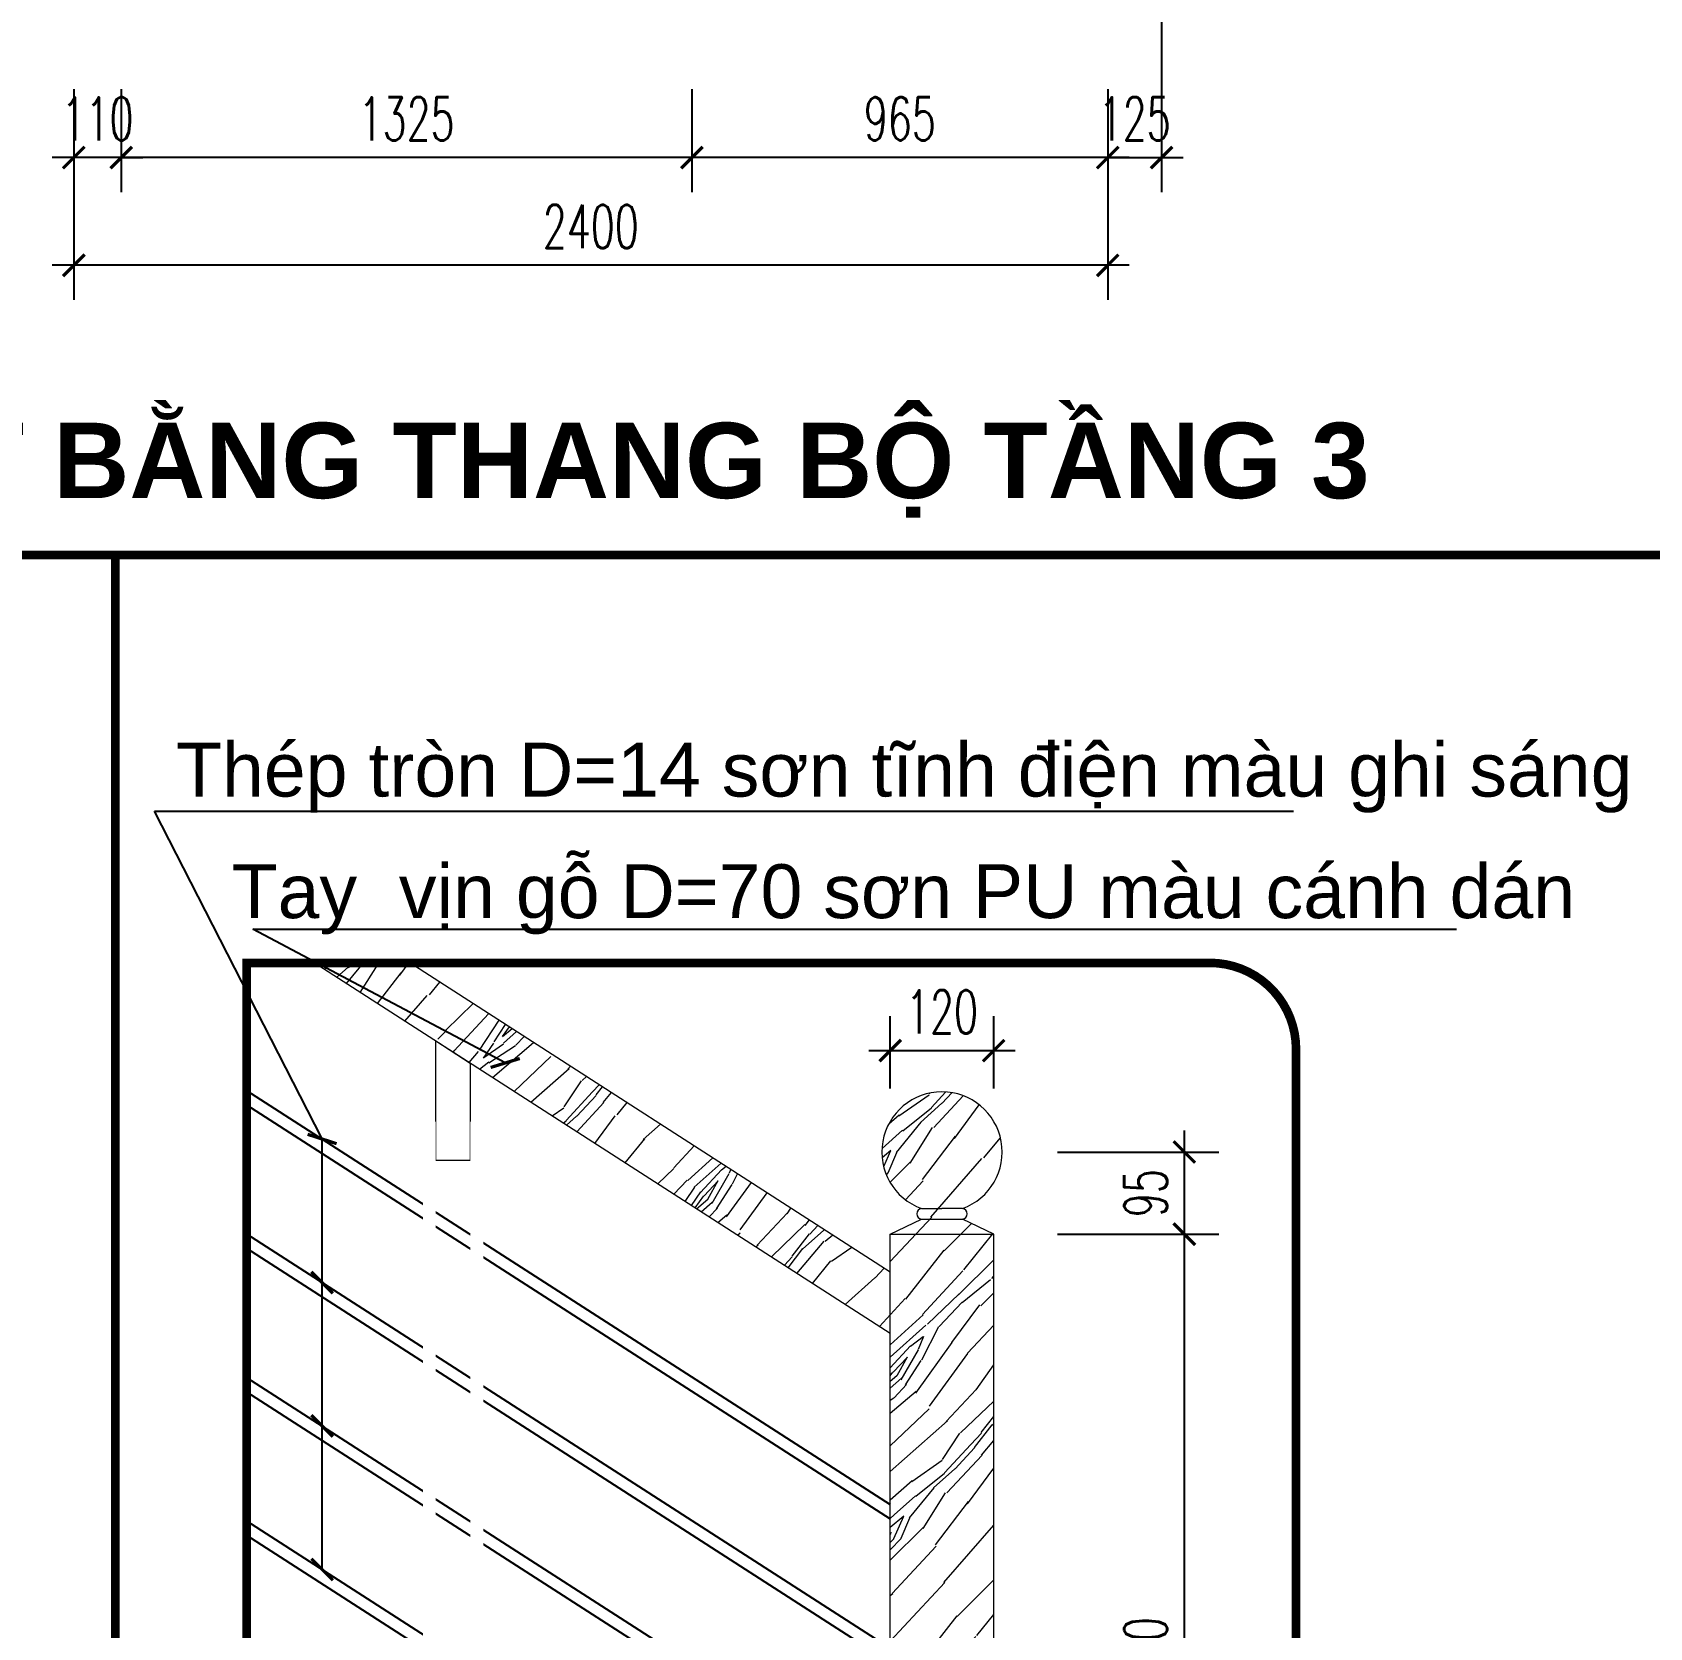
# Model space of a CAD drawing. Header units: millimetres. Extents: x -229618 to 2906, y -178063 to 96806.
# Drawn here: x -137183 to -133429, y -60149 to -56448 of the extents above; entities that cross this region are included whole.
import ezdxf
from ezdxf.enums import TextEntityAlignment as Align

# ---------------------------------------------------------------- set-up
doc = ezdxf.new("R2010")
doc.units = ezdxf.units.MM
doc.header["$LTSCALE"] = 200
doc.header["$MEASUREMENT"] = 0
doc.set_wipeout_variables(frame=1)
doc.header["$PDMODE"] = 3
doc.header["$PDSIZE"] = 50
doc.linetypes.add('DASHED2', pattern=[0.375, 0.25, -0.125])
doc.layers.get('0').update_dxf_attribs({"color": 95, "linetype": 'CONTINUOUS'})
doc.layers.get('DEFPOINTS').update_dxf_attribs({"linetype": 'CONTINUOUS'})
for name, color, linetype in [('CUA', 145, 'CONTINUOUS'), ('DIM', 251, 'CONTINUOUS'), ('TEXT', 33, 'CONTINUOUS')]:
    doc.layers.add(name, color=color, linetype=linetype)
for name, color, linetype, lineweight in [('hatch', 250, 'CONTINUOUS', 5), ('khuat', 8, 'DASHED2', 15), ('thay', 7, 'CONTINUOUS', 18)]:
    doc.layers.add(name, color=color, linetype=linetype, lineweight=lineweight)
doc.styles.add('Aria H B iso', font='Vharialb_0.ttf')
doc.styles.add('Arial iso', font='vnarial_0.ttf')
doc.styles.add('Scale', font='vnsimli.shx', dxfattribs={"width": 0.65, "bigfont": 'bigfont.shx'})
doc.dimstyles.new('Scale', dxfattribs={"dimscale": 75, "dimtxt": 2, "dimasz": 1, "dimexe": 1.6, "dimexo": 0, "dimgap": 0.8, "dimtad": 1, "dimdec": 0, "dimzin": 0, "dimdsep": 46, "dimtxsty": 'Scale', "dimblk": 'ARCHTICK', "dimcen": 0.1, "dimdle": 1, "dimclrd": 256, "dimclre": 256, "dimclrt": 3, "dimadec": 0, "dimazin": 0, "dimtfac": 1, "dimtdec": 0, "dimtix": 1, "dimtmove": 2, "dimatfit": 3, "dimldrblk": 'ARCHTICK', "dimfxl": 0, "dimtolj": 1, "dimtzin": 0, "dimarcsym": 0})

# ---------------------------------------------------------------- blocks, each defined once
blk = doc.blocks.new('_ArchTick')
at = {"color": 0, "linetype": 'ByBlock', "const_width": 0.15}
blk.add_lwpolyline([(-0.5, -0.5), (0.5, 0.5)], dxfattribs=at)
blk = doc.blocks.new('*D1093')
at = {"layer": 'DEFPOINTS', "color": 0}
for p in [(-135651.6, -56579.9), (-134686.6, -56579.9), (-135651.6, -56738.3)]:
    blk.add_point(p, dxfattribs=at)
at = {"layer": 'DIM', "lineweight": -2}
for p, q in [((-135651.6, -56579.9), (-135651.6, -56818.3)), ((-134686.6, -56579.9), (-134686.6, -56818.3)), ((-134636.6, -56738.3), (-135701.6, -56738.3))]:
    blk.add_line(p, q, dxfattribs=at)
at = {"layer": 'DIM', "lineweight": -2, "xscale": 50, "yscale": 50, "zscale": 50, "rotation": 180}
blk.add_blockref('_ArchTick', (-135651.6, -56738.3), dxfattribs=at)
at = {"layer": 'DIM', "lineweight": -2, "xscale": 50, "yscale": 50, "zscale": 50}
blk.add_blockref('_ArchTick', (-134686.6, -56738.3), dxfattribs=at)
at = {"layer": 'DIM', "color": 3, "insert": (-135169.1, -56648.3), "char_height": 100, "attachment_point": 5, "style": 'Scale'}
blk.add_mtext('\\A1;965', dxfattribs=at)
blk = doc.blocks.new('*D1094')
at = {"layer": 'DEFPOINTS', "color": 0}
for p in [(-136976.6, -56579.9), (-135651.6, -56579.9), (-136976.6, -56738.3)]:
    blk.add_point(p, dxfattribs=at)
at = {"layer": 'DIM', "lineweight": -2}
for p, q in [((-136976.6, -56579.9), (-136976.6, -56818.3)), ((-135651.6, -56579.9), (-135651.6, -56818.3)), ((-135601.6, -56738.3), (-137026.6, -56738.3))]:
    blk.add_line(p, q, dxfattribs=at)
at = {"layer": 'DIM', "lineweight": -2, "xscale": 50, "yscale": 50, "zscale": 50, "rotation": 180}
blk.add_blockref('_ArchTick', (-136976.6, -56738.3), dxfattribs=at)
at = {"layer": 'DIM', "lineweight": -2, "xscale": 50, "yscale": 50, "zscale": 50}
blk.add_blockref('_ArchTick', (-135651.6, -56738.3), dxfattribs=at)
at = {"layer": 'DIM', "color": 3, "insert": (-136314.1, -56648.3), "char_height": 100, "attachment_point": 5, "style": 'Scale'}
blk.add_mtext('\\A1;1325', dxfattribs=at)
blk = doc.blocks.new('*D1095')
at = {"layer": 'DEFPOINTS', "color": 0}
for p in [(-137086.6, -56579.9), (-136976.6, -56579.9), (-137086.6, -56738.3)]:
    blk.add_point(p, dxfattribs=at)
at = {"layer": 'DIM', "lineweight": -2}
for p, q in [((-137086.6, -56579.9), (-137086.6, -56818.3)), ((-136976.6, -56579.9), (-136976.6, -56818.3)), ((-137086.6, -56738.3), (-137136.6, -56738.3)), ((-136976.6, -56738.3), (-137086.6, -56738.3)), ((-136976.6, -56738.3), (-136926.6, -56738.3))]:
    blk.add_line(p, q, dxfattribs=at)
at = {"layer": 'DIM', "lineweight": -2, "xscale": 50, "yscale": 50, "zscale": 50}
blk.add_blockref('_ArchTick', (-137086.6, -56738.3), dxfattribs=at)
at = {"layer": 'DIM', "lineweight": -2, "xscale": 50, "yscale": 50, "zscale": 50, "rotation": 180}
blk.add_blockref('_ArchTick', (-136976.6, -56738.3), dxfattribs=at)
at = {"layer": 'DIM', "color": 3, "insert": (-137031.6, -56648.3), "char_height": 100, "attachment_point": 5, "style": 'Scale'}
blk.add_mtext('\\A1;110', dxfattribs=at)
blk = doc.blocks.new('*D1096')
at = {"layer": 'DEFPOINTS', "color": 0}
for p in [(-137086.6, -56704.9), (-134686.6, -56704.9), (-137086.6, -56988.3)]:
    blk.add_point(p, dxfattribs=at)
at = {"layer": 'DIM', "lineweight": -2}
for p, q in [((-137086.6, -56704.9), (-137086.6, -57068.3)), ((-134686.6, -56704.9), (-134686.6, -57068.3)), ((-134636.6, -56988.3), (-137136.6, -56988.3))]:
    blk.add_line(p, q, dxfattribs=at)
at = {"layer": 'DIM', "lineweight": -2, "xscale": 50, "yscale": 50, "zscale": 50, "rotation": 180}
blk.add_blockref('_ArchTick', (-137086.6, -56988.3), dxfattribs=at)
at = {"layer": 'DIM', "lineweight": -2, "xscale": 50, "yscale": 50, "zscale": 50}
blk.add_blockref('_ArchTick', (-134686.6, -56988.3), dxfattribs=at)
at = {"layer": 'DIM', "color": 3, "insert": (-135886.6, -56898.3), "char_height": 100, "attachment_point": 5, "style": 'Scale'}
blk.add_mtext('\\A1;2400', dxfattribs=at)
blk = doc.blocks.new('*D1097')
at = {"layer": 'DEFPOINTS', "color": 0}
for p in [(-134561.6, -56208.4), (-134686.6, -56579.9), (-134561.6, -56738.3)]:
    blk.add_point(p, dxfattribs=at)
at = {"layer": 'DIM', "lineweight": -2}
for p, q in [((-134561.6, -56208.4), (-134561.6, -56818.3)), ((-134686.6, -56579.9), (-134686.6, -56818.3)), ((-134686.6, -56738.3), (-134736.6, -56738.3)), ((-134686.6, -56738.3), (-134561.6, -56738.3)), ((-134561.6, -56738.3), (-134511.6, -56738.3))]:
    blk.add_line(p, q, dxfattribs=at)
at = {"layer": 'DIM', "lineweight": -2, "xscale": 50, "yscale": 50, "zscale": 50}
blk.add_blockref('_ArchTick', (-134686.6, -56738.3), dxfattribs=at)
at = {"layer": 'DIM', "lineweight": -2, "xscale": 50, "yscale": 50, "zscale": 50, "rotation": 180}
blk.add_blockref('_ArchTick', (-134561.6, -56738.3), dxfattribs=at)
at = {"layer": 'DIM', "color": 3, "insert": (-134624.1, -56648.3), "char_height": 100, "attachment_point": 5, "style": 'Scale'}
blk.add_mtext('\\A1;125', dxfattribs=at)
blk = doc.blocks.new('*D833')
at = {"layer": 'DEFPOINTS', "color": 0}
for p in [(-15734.1, -180997), (-15586.7, -180997), (-15734.1, -181997)]:
    blk.add_point(p, dxfattribs=at)
at = {"layer": 'DIM', "lineweight": -2}
for p, q in [((-15586.7, -182022), (-15586.7, -180972)), ((-15734.1, -180997), (-15546.7, -180997)), ((-15734.1, -181997), (-15546.7, -181997))]:
    blk.add_line(p, q, dxfattribs=at)
at = {"layer": 'DIM', "lineweight": -2, "xscale": 25, "yscale": 25, "zscale": 25}
for p, rotation in [((-15586.7, -180997), 90), ((-15586.7, -181997), 270)]:
    blk.add_blockref('_ArchTick', p, dxfattribs=dict(at, rotation=rotation))
at = {"layer": 'DIM', "color": 3, "insert": (-15631.7, -181497), "char_height": 50, "attachment_point": 5, "rotation": 90, "style": 'Scale'}
blk.add_mtext('\\A1;1000', dxfattribs=at)
blk = doc.blocks.new('*D834')
at = {"layer": 'DEFPOINTS', "color": 0}
for p in [(-15734.1, -180901.7), (-15586.7, -180901.7), (-15734.1, -180997)]:
    blk.add_point(p, dxfattribs=at)
at = {"layer": 'DIM', "lineweight": -2}
for p, q in [((-15586.7, -181022), (-15586.7, -180876.7)), ((-15734.1, -180901.7), (-15546.7, -180901.7)), ((-15734.1, -180997), (-15546.7, -180997))]:
    blk.add_line(p, q, dxfattribs=at)
at = {"layer": 'DIM', "lineweight": -2, "xscale": 25, "yscale": 25, "zscale": 25}
for p, rotation in [((-15586.7, -180901.7), 90), ((-15586.7, -180997), 270)]:
    blk.add_blockref('_ArchTick', p, dxfattribs=dict(at, rotation=rotation))
at = {"layer": 'DIM', "color": 3, "insert": (-15631.7, -180949.4), "char_height": 50, "attachment_point": 5, "rotation": 90, "style": 'Scale'}
blk.add_mtext('\\A1;95', dxfattribs=at)
blk = doc.blocks.new('*D835')
at = {"layer": 'DEFPOINTS', "color": 0}
for p in [(-15808, -180784.1), (-15928, -180828), (-15808, -180828)]:
    blk.add_point(p, dxfattribs=at)
at = {"layer": 'DIM', "lineweight": -2}
for p, q in [((-15928, -180828), (-15928, -180744.1)), ((-15808, -180828), (-15808, -180744.1)), ((-15953, -180784.1), (-15783, -180784.1))]:
    blk.add_line(p, q, dxfattribs=at)
at = {"layer": 'DIM', "lineweight": -2, "xscale": 25, "yscale": 25, "zscale": 25, "rotation": 180}
blk.add_blockref('_ArchTick', (-15928, -180784.1), dxfattribs=at)
at = {"layer": 'DIM', "lineweight": -2, "xscale": 25, "yscale": 25, "zscale": 25}
blk.add_blockref('_ArchTick', (-15808, -180784.1), dxfattribs=at)
at = {"layer": 'DIM', "color": 3, "insert": (-15868, -180739.1), "char_height": 50, "attachment_point": 5, "style": 'Scale'}
blk.add_mtext('\\A1;120', dxfattribs=at)
blk = doc.blocks.new('ct thag')
at = {"layer": 'hatch'}
h = blk.add_hatch(dxfattribs=at)
h.set_pattern_fill('WOOD_5', color=256, scale=300, angle=47.0415, style=0, pattern_type=2)
h.set_pattern_definition([(36.736716, (112650.41, -67954.326), (1446.196223, 1112.886607), [33.5409, -3320.5608]), (47.04152, (112677.3, -67934.26), (-15.11383, 423.9948), [33, -267]), (65.476416, (112699.78, -67910.11), (189.327085, 643.54885), [28.4604, -920.2227]), (219.916516, (112711.59, -67884.22), (1650.637327, 1332.440087), [24.1869, -2394.4905]), (221.847116, (112693.04, -67899.74), (2263.958139, 1991.103687), [33.1362, -3280.4721]), (241.077716, (112668.356, -67921.85), (-393.767658, -863.10311), [37.1079, -1199.8236]), (56.503816, (112666.765, -67936.76), (802.648636, 1302.211783), [18.2484, -1806.5805]), (40.701316, (112676.836, -67921.544), (-1855.0783256, -1551.993502), [27.1662, -2689.4493]), (232.752116, (112697.43, -67903.83), (-1620.4095615, -2180.429351), [30.1497, -2984.8131]), (215.731616, (112679.18, -67927.83), (1037.315836, 673.77739), [15.297, -1514.4087]), (41.847116, (112634.205, -67976.13), (-2263.958139, -1991.103687), [33.1362, -3280.4721]), (35.731616, (112658.89, -67954.024), (-1037.315836, -673.77739), [30.594, -1499.1117]), (47.04152, (112683.72, -67936.16), (-15.11383, 423.9948), [36, -264]), (67.597516, (112708.257, -67909.81), (583.095022, 1506.652055), [25.632, -2537.5692]), (50.855616, (112718.026, -67886.113), (2642.610862, 3278.2018355), [45.0999, -4464.8889]), (41.847116, (112746.497, -67851.136), (-2263.958139, -1991.103687), [33.1362, -3280.4721]), (47.04152, (112771.18, -67829.03), (-15.11383, 423.9948), [33, -267]), (52.235916, (112589.229, -68024.433), (1824.851628, 2399.9826837), [33.1362, -3280.4721]), (41.847116, (112609.521, -67998.237), (-2263.958139, -1991.103687), [33.1362, -3280.4721]), (47.04152, (112584.84, -68020.34), (-15.11383, 423.9948), [18, -282]), (52.235916, (112597.104, -68007.17), (1824.851628, 2399.9826837), [33.1362, -3280.4721]), (47.04152, (112617.4, -67980.98), (-15.11383, 423.9948), [30, -270]), (57.346316, (112637.84, -67959.02), (-1007.0898656, -1521.765461), [33.5409, -3320.5608]), (52.235916, (112655.938, -67930.78), (1824.851628, 2399.9826837), [33.1362, -3280.4721]), (41.847116, (112676.23, -67904.585), (-2263.958139, -1991.103687), [33.1362, -3280.4721]), (41.847116, (112700.915, -67882.478), (-2263.958139, -1991.103687), [33.1362, -3280.4721]), (38.911416, (112725.6, -67860.37), (-1446.196965, -1112.885431), [42.4263, -2078.8938]), (47.04152, (112758.6, -67833.72), (-15.11383, 423.9948), [45, -255]), (34.512716, (112882.167, -67965.17), (1241.7566554, 893.331196), [27.6585, -2738.2047]), (41.330916, (112904.958, -67949.498), (-2059.5187464, -1771.5478644), [30.1497, -2984.8131]), (55.171616, (112882.167, -67965.17), (1007.08864, 1521.766117), [21.2133, -2100.1071]), (56.503816, (112894.28, -67947.756), (802.648636, 1302.211783), [36.4965, -1788.3321]), (47.04152, (112709.98, -68136.87), (-15.11383, 423.9948), [36, -264]), (37.579216, (112734.516, -68110.53), (-1241.756427, -893.331595), [18.2484, -1806.5805]), (248.842916, (112748.98, -68099.4), (393.767196, 863.103428), [16.1556, -1599.3939]), (240.036116, (112743.147, -68114.466), (1400.856353, 2384.869357), [40.0251, -3962.4741]), (39.916516, (112904.655, -67941.02), (-1650.637327, -1332.440087), [24.1869, -2394.4905]), (54.166516, (112904.655, -67941.02), (1211.529474, 1741.3203335), [24.1869, -2394.4905]), (47.04152, (112714.37, -68140.96), (-15.11383, 423.9948), [24, -276]), (241.077716, (112730.73, -68123.4), (-393.767658, -863.10311), [24.7386, -1212.1932]), (43.675016, (112752.765, -68086.529), (-3490.6041666, -3308.4259962), [51.0882, -5057.7279]), (44.750916, (112789.715, -68051.249), (-5126.1247894, -5064.8637136), [75.06, -7430.9376]), (50.221316, (112843.021, -67998.405), (3255.9358347, 3936.8619186), [54.0834, -5354.2437]), (56.503816, (112877.625, -67956.84), (802.648636, 1302.211783), [54.7449, -1770.084]), (57.346316, (112729.743, -68155.275), (-1007.0898656, -1521.765461), [33.5409, -3320.5608]), (62.986916, (112747.84, -68127.035), (-598.207645, -1082.657695), [43.6806, -2140.3524]), (47.04152, (112767.68, -68088.12), (-15.11383, 423.9948), [39, -261]), (38.911416, (112794.257, -68059.578), (-1446.196965, -1112.885431), [42.4263, -2078.8938]), (50.617816, (112827.27, -68032.929), (2847.0549877, 3497.7532778), [48.0936, -4761.2721]), (38.295316, (112857.785, -67995.756), (1650.6384122, 1332.4386483), [39.4587, -3906.4251]), (33.005316, (112888.75, -67971.3), (-832.875413, -454.222954), [37.1079, -1199.8236]), (47.04152, (112919.87, -67951.1), (-15.11383, 423.9948), [21, -279]), (221.847116, (112752.765, -68086.529), (2263.958139, 1991.103687), [66.2721, -3247.3362]), (42.277916, (112694.615, -68122.564), (-2468.3978594, -2210.6588062), [72.2496, -3540.2289]), (47.04152, (112748.07, -68073.96), (-15.11383, 423.9948), [69, -231]), (51.127116, (112795.093, -68023.462), (2438.1727462, 3058.6456663), [84.2139, -4126.4865]), (47.04152, (112847.94, -67957.9), (-15.11383, 423.9948), [75, -225]), (54.166516, (112740.72, -68165.497), (1211.529474, 1741.3203335), [72.5604, -2346.117]), (53.381716, (112783.2, -68106.67), (1415.9690246, 1960.875097), [54.3324, -2662.2831]), (44.551916, (112815.608, -68063.062), (-4717.2485621, -4625.7504427), [69.0651, -6837.4536]), (40.521716, (112864.825, -68014.609), (-5974.11510536, -5095.09052647), [105.6834, -10462.6656]), (50.054316, (112598.01, -68032.61), (3460.373341, 4156.4187851), [57.0789, -5650.8105]), (38.911416, (112634.66, -67988.85), (-1446.196965, -1112.885431), [63.6396, -2057.6808]), (44.655616, (112684.178, -67948.877), (-4921.6815451, -4845.3121506), [72.0624, -7134.1848]), (57.661216, (112735.44, -67898.229), (-1809.7345127, -2823.9795935), [48.8364, -4834.8096]), (47.04152, (112761.56, -67856.97), (-15.11383, 423.9948), [60, -240]), (43.861716, (112571.664, -68008.077), (-3695.040509, -3527.984632), [54.0834, -5354.2437]), (53.050516, (112610.659, -67970.602), (-1824.8505416, -2399.9833186), [57.315, -5674.1769]), (53.751316, (112645.112, -67924.798), (-1620.4115154, -2180.4281772), [51.3516, -5083.821]), (41.330916, (112675.475, -67883.385), (-2059.5187464, -1771.5478644), [60.2994, -2954.6634]), (34.946716, (112720.755, -67843.563), (-2279.074072, -1567.1061014), [42.9534, -4252.3929]), (56.503816, (112755.963, -67818.96), (802.648636, 1302.211783), [36.4965, -1788.3321]), (50.855616, (112613.38, -68046.921), (2642.610862, 3278.2018355), [45.0999, -4464.8889]), (34.237216, (112641.85, -68011.944), (-3316.3902637, -2240.8825426), [67.683, -6700.6254]), (47.04152, (112697.8, -67973.86), (-15.11383, 423.9948), [75, -225]), (52.481816, (112748.915, -67918.975), (-2029.2924365, -2619.53653), [63.285, -6265.2219]), (53.751316, (112787.456, -67868.78), (-1620.4115154, -2180.4281772), [51.3516, -5083.821]), (47.04152, (112556.3, -67993.77), (-15.11383, 423.9948), [51, -249]), (55.171616, (112591.05, -67956.442), (1007.08864, 1521.766117), [84.8529, -2036.4675]), (44.655616, (112639.511, -67886.79), (-4921.6815451, -4845.3121506), [72.0624, -7134.1848]), (41.514016, (112690.773, -67836.141), (4732.35571684, 4201.76279737), [93.4344, -9250.0125]), (53.884316, (112756.09, -68179.807), (-3036.3775757, -4141.30561), [75.5382, -7478.2689]), (47.04152, (112800.6, -68118.8), (-15.11383, 423.9948), [84, -216]), (43.389316, (112857.8566, -68057.3104), (-6776.76072574, -6397.30527262), [141.2868, -13987.4073]), (47.04152, (112679.25, -68108.25), (-15.11383, 423.9948), [72, -228]), (51.805116, (112728.312, -68055.56), (2029.29297, 2619.5362934), [72.2496, -3540.2289]), (45.193916, (112772.986, -67998.778), (-6352.7673955, -6382.189899), [93.0483, -9211.7892]), (44.315216, (112838.558, -67932.761), (-4308.3629828, -4186.6464806), [63.0714, -6244.0674]), (41.847116, (112644.117, -68075.543), (-2263.958139, -1991.103687), [66.2721, -3247.3362]), (47.04152, (112693.5, -68031.33), (-15.11383, 423.9948), [96, -204]), (48.950716, (112758.906, -67961.072), (5709.2139408, 6571.5200286), [90.0501, -8914.9485]), (50.617816, (112818.043, -67893.162), (2847.0549877, 3497.7532778), [48.0936, -4761.2721])])
h.paths.add_polyline_path([(-15891.8, -180967.3), (-15868, -180967.3), (-15844.2, -180967.3, 5.676977)])
h.paths.add_polyline_path([(-15808, -180997), (-15928, -180997), (-15928, -181997), (-15808, -181997)])
h.paths.add_polyline_path([(-15844.2, -180979.5), (-15891.8, -180979.5), (-15928, -180997), (-15808, -180997)])
h.paths.add_polyline_path([(-15844.2, -180967.3), (-15868, -180967.3), (-15891.8, -180967.3, 0.899218), (-15891.8, -180979.5), (-15844.2, -180979.5, 0.899218)])
h.paths.add_polyline_path([(-15928, -181112.2), (-15928, -181040.9), (-16492.3, -180677.9), (-16597.4, -180681.6), (-16489, -180751.3), (-16489.2, -180747.7), (-16448.2, -180774), (-16448.1, -180777.7)])
at = {"layer": 'CUA'}
for points in [[(-16675.1, -180830.2), (-15928, -181310.7)], [(-16675.1, -180846.9), (-15928, -181327.4)], [(-16675.1, -180996.7), (-15928, -181477.2)], [(-16675.1, -181013.3), (-15928, -181493.9)], [(-16675.1, -181163.1), (-15928, -181643.7)], [(-16675.1, -181179.8), (-15928, -181660.3)], [(-16675.1, -181329.6), (-15928, -181810.1)], [(-16675.1, -181346.2), (-15928, -181826.8)]]:
    blk.add_lwpolyline(points, dxfattribs=at)
at = {"layer": 'thay'}
for p, q in [((-15928, -181112.2), (-16596.5, -180682.3)), ((-15928, -181040.9), (-16485.5, -180682.3)), ((-15891.8, -180967.3), (-15868, -180967.3)), ((-15844.2, -180967.3), (-15868, -180967.3)), ((-15928, -180997), (-15891.8, -180979.5)), ((-15891.8, -180979.5), (-15844.2, -180979.5)), ((-15808, -180997), (-15844.2, -180979.5)), ((-15928, -181997), (-15928, -180997)), ((-15928, -180997), (-15808, -180997)), ((-15808, -181997), (-15808, -180997))]:
    blk.add_line(p, q, dxfattribs=at)
blk.add_lwpolyline([(-16455.5, -180911.6), (-16455.5, -180772.9), (-16415.5, -180798.6), (-16415.5, -180911.6)], close=True, dxfattribs=at)
for centre, radius, start, end in [((-15868, -180901.7), 69.8, 289.9803, 250.0197), ((-15891.2, -180973.4), 6.13, 96.3304, 264.1802), ((-15844.8, -180973.4), 6.13, 275.8198, 83.6696)]:
    blk.add_arc(centre, radius, start, end, dxfattribs=at)
at = {"layer": 'DIM'}
dim = blk.add_linear_dim(base=(-15808, -180784.1), p1=(-15928, -180828), p2=(-15808, -180828), dimstyle='Scale', override={"dimscale": 25}, dxfattribs=at)
dim.commit()
dim.dimension.update_dxf_attribs({"geometry": '*D835', "text_midpoint": (-15868, -180739.1)})
for base, p1, p2, picture, middle in [((-15586.7, -180901.7), (-15734.1, -180997), (-15734.1, -180901.7), '*D834', (-15631.7, -180949.4)), ((-15586.7, -180997), (-15734.1, -181997), (-15734.1, -180997), '*D833', (-15631.7, -181497))]:
    dim = blk.add_linear_dim(base=base, p1=p1, p2=p2, angle=90, dimstyle='Scale', override={"dimscale": 25}, dxfattribs=at)
    dim.commit()
    dim.dimension.update_dxf_attribs({"geometry": picture, "text_midpoint": middle})
for points in [[(-16455.5, -181576.6), (-16470.5, -181576.6), (-16470.5, -180866.6), (-16455.5, -180866.6)], [(-16415.5, -181576.6), (-16400.5, -181576.6), (-16400.5, -180866.6), (-16415.5, -180866.6)]]:
    blk.add_wipeout(points).dxf.layer = 'thay'
at = {"layer": 'khuat', "color": 5, "ltscale": 2, "const_width": 10}
blk.add_lwpolyline([(-15557.1, -180682.3), (-16675.1, -180682.3), (-16675.1, -182275.3, 0.414214), (-16575.1, -182375.3), (-15457.1, -182375.3), (-15457.1, -180782.3, 0.414214)], format="xyb", close=True, dxfattribs=at)

msp = doc.modelspace()

# ---------------------------------------------------------------- linework, layer by layer
at = {"layer": 'khuat', "color": 5, "ltscale": 2, "const_width": 20}
for points in [[(-146864.7, -57660.7), (-133308.2, -57660.7)], [(-136990.3, -57660.7), (-136990.3, -63591.8)]]:
    msp.add_lwpolyline(points, dxfattribs=at)

# ---------------------------------------------------------------- block references
at = {"layer": 'DIM', "xscale": 2, "yscale": 2, "zscale": 2}
msp.add_blockref('ct thag', (-103335.3, 302757.8), dxfattribs=at)

# ---------------------------------------------------------------- texts
at = {"layer": 'TEXT', "style": 'Aria H B iso'}
msp.add_text('mÆt b»ng thang bé tÇng 3', height=175, dxfattribs=at).set_placement((-135905.1, -57528.5), align=Align.CENTER)
at = {"layer": 'TEXT', "style": 'Arial iso'}
for s, p in [('ThÐp trßn D=14 s¬n tÜnh ®iÖn mµu ghi s¸ng', (-136849.2, -58220.9)), ('Tay  vÞn gç D=70 s¬n PU mµu c¸nh d¸n', (-136720.1, -58503))]:
    msp.add_text(s, height=125, dxfattribs=at).set_placement(p)

# ---------------------------------------------------------------- dimensions: what is measured, and where the dimension line sits
at = {"layer": 'DIM'}
for base, p1, p2, picture, middle in [((-134561.6, -56738.3), (-134686.6, -56579.9), (-134561.6, -56208.4), '*D1097', (-134624.1, -56648.3)), ((-137086.6, -56738.3), (-136976.6, -56579.9), (-137086.6, -56579.9), '*D1095', (-137031.6, -56648.3)), ((-136976.6, -56738.3), (-135651.6, -56579.9), (-136976.6, -56579.9), '*D1094', (-136314.1, -56648.3)), ((-135651.6, -56738.3), (-134686.6, -56579.9), (-135651.6, -56579.9), '*D1093', (-135169.1, -56648.3)), ((-137086.6, -56988.3), (-134686.6, -56704.9), (-137086.6, -56704.9), '*D1096', (-135886.6, -56898.3))]:
    dim = msp.add_linear_dim(base=base, p1=p1, p2=p2, angle=180, dimstyle='Scale', override={"dimscale": 50}, dxfattribs=at)
    dim.commit()
    dim.dimension.update_dxf_attribs({"geometry": picture, "text_midpoint": middle})

# ---------------------------------------------------------------- next in the draw order: leaders
for points in [[(-136510.2, -59015.4), (-136899, -58255.1), (-134255.6, -58255.1)], [(-136085.1, -58839), (-136671, -58528.5), (-133876.8, -58528.5)], [(-136510.2, -59348.4), (-136510.2, -59015.4)], [(-136510.2, -59681.3), (-136510.2, -59348.4)], [(-136510.2, -60014.2), (-136510.2, -59681.3)]]:
    msp.add_leader(points, dimstyle='Scale', override={"dimscale": 50, "dimfxl": 90}, dxfattribs=at)

doc.saveas('drawing.dxf')
